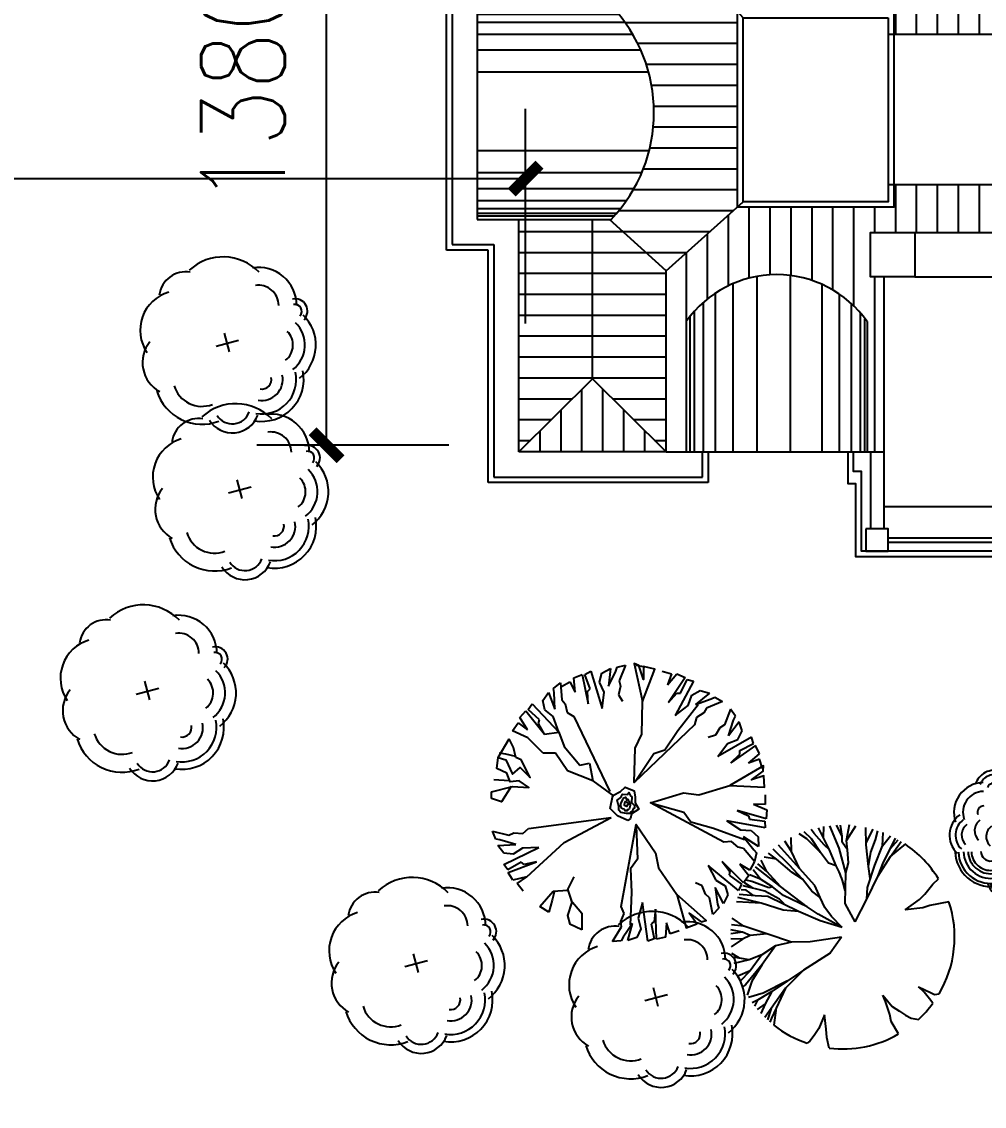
# Model space of a CAD drawing. Extents: x 225694 to 1397201, y -46174 to 794826.
# Drawn here: x 773330 to 790588, y 300431 to 319888 of the extents above; entities that cross this region are included whole.
import ezdxf

# ---------------------------------------------------------------- set-up
doc = ezdxf.new("R2010")
doc.units = 0
doc.header["$LTSCALE"] = 0.5
doc.header["$MEASUREMENT"] = 0
for name, color, linetype in [('08-树', 73, 'Continuous'), ('KJ', 8, 'Continuous'), ('PUB_DIM', 3, 'Continuous'), ('屋顶', 135, 'Continuous'), ('树', 124, 'Continuous')]:
    doc.layers.add(name, color=color, linetype=linetype)
doc.styles.add('DIM_FONT', font='SIMPLEX.shx', dxfattribs={"width": 0.8})
doc.dimstyles.new('DIMN500', dxfattribs={"dimscale": 5, "dimtxt": 300, "dimasz": 100, "dimexe": 250, "dimexo": 300, "dimgap": 150, "dimtad": 1, "dimdec": 0, "dimzin": 0, "dimdsep": 46, "dimtxsty": 'DIM_FONT', "dimcen": 0.09, "dimclrt": 7, "dimazin": 2, "dimtfac": 1, "dimtdec": 0, "dimtix": 1, "dimtmove": 2, "dimatfit": 3, "dimfxl": 1, "dimtolj": 1, "dimtzin": 0, "dimarcsym": 0})

# ---------------------------------------------------------------- blocks, each defined once
blk = doc.blocks.new('杜鹃球')
at = {"layer": '树', "color": 64, "linetype": 'Continuous'}
for centre, radius, start, end in [((287, 908), 884, 28.7671, 117.9187), ((-318, 1221), 474, 65.3025, 157.5634), ((-318, 1221), 369, 65.3025, 157.5634), ((287, 908), 723, 28.7671, 117.9187), ((-565, 702), 707, 91.3656, 199.1524), ((-318, 1221), 179, 65.3025, 157.5634), ((287, 908), 395, 28.7671, 117.9187), ((898, 765), 587, 345.1795, 83.8154), ((898, 765), 679, 345.1795, 83.8154), ((-565, 702), 496, 91.3656, 199.1524), ((-164, 847), 179, 65.3025, 157.5634), ((287, 908), 146, 28.7671, 117.9187), ((898, 765), 496, 345.1795, 83.8154), ((-565, 702), 156, 91.3656, 199.1524), ((40, 727), 179, 65.3025, 157.5634), ((898, 765), 213, 345.1795, 83.8154), ((-788, 168), 589, 126.0245, 226.27), ((-788, 168), 448, 126.0245, 226.27), ((-481, 271), 305, 126.0245, 226.27), ((117, 465), 146, 28.7671, 117.9187), ((506, 476), 213, 345.1795, 83.8154), ((1498, 499), 136, 301.8636, 87.2126), ((1498, 499), 221, 301.8636, 87.2126), ((-788, 168), 305, 126.0245, 226.27), ((-209, 134), 305, 126.0245, 226.27), ((15, 345), 156, 91.3656, 199.1524), ((809, 288), 279, 292.6104, 30.5076), ((980, 16), 519, 292.6104, 30.5076), ((980, 16), 618, 292.6104, 30.5076), ((980, 16), 671, 292.6104, 30.5076), ((980, 16), 747, 292.6104, 30.5076), ((156, 31), 107, 196.7004, 325.2047), ((255, 93), 53.7, 244.9776, 356.9744), ((332, 118), 127, 292.6104, 30.5076), ((980, 16), 127, 292.6104, 30.5076), ((980, 16), 279, 292.6104, 30.5076), ((980, 16), 350, 292.6104, 30.5076), ((-407, -208), 834, 181.8243, 276.2171), ((-407, -208), 760, 181.8243, 276.2171), ((-407, -208), 641, 181.8243, 276.2171), ((-407, -208), 533, 181.8243, 276.2171), ((-407, -208), 454, 181.8243, 276.2171), ((-407, -208), 234, 181.8243, 276.2171), ((408, -146), 329, 244.9776, 356.9744), ((139, -362), 276, 196.7004, 325.2047), ((613, -521), 746, 244.9776, 356.9744), ((613, -521), 708, 244.9776, 356.9744), ((613, -521), 658, 244.9776, 356.9744), ((613, -521), 602, 244.9776, 356.9744), ((613, -521), 466, 244.9776, 356.9744), ((613, -521), 329, 244.9776, 356.9744), ((-15, -839), 481, 196.7004, 325.2047), ((-15, -839), 423, 196.7004, 325.2047), ((-15, -839), 336, 196.7004, 325.2047), ((-15, -839), 276, 196.7004, 325.2047), ((-15, -839), 174, 196.7004, 325.2047), ((-15, -839), 107, 196.7004, 325.2047)]:
    blk.add_arc(centre, radius, start, end, dxfattribs=at)
blk = doc.blocks.new('山核桃树')
at = {"layer": '树', "color": 94}
for p, q in [((-216, 2038), (-407, 2504)), ((-151, 2288), (-269, 2516)), ((-151, 2288), (-186, 2519)), ((-63, 2199), (4, 2529)), ((-63, 2199), (134, 2503)), ((-889, 2230), (-1050, 2335)), ((-790, 2231), (-941, 2378)), ((-735, 2342), (-798, 2425)), ((-528, 2110), (-735, 2342)), ((-416, 2005), (-648, 2464)), ((-541, 2265), (-531, 2486)), ((-154, 2160), (-151, 2288)), ((350, 2109), (339, 2469)), ((349, 2147), (493, 2431)), ((546, 2210), (593, 2400)), ((691, 2083), (699, 2362)), ((691, 2083), (855, 2296)), ((-1043, 1615), (-1477, 2099)), ((-1207, 1965), (-1344, 2185)), ((-1207, 1965), (-1216, 2257)), ((-601, 1946), (-889, 2230)), ((-601, 1946), (-790, 2231)), ((-416, 2005), (-528, 2110)), ((-77, 1525), (-216, 2038)), ((-42, 2006), (-154, 2160)), ((-42, 2006), (-63, 2199)), ((398, 1656), (350, 2109)), ((443, 1951), (546, 2210)), ((530, 1684), (691, 2083)), ((857, 2028), (958, 2243)), ((857, 2028), (1013, 2213)), ((857, 1862), (1076, 2176)), ((857, 1862), (1175, 2127)), ((-1519, 1810), (-1777, 1850)), ((-1519, 1810), (-1684, 1937)), ((-1256, 1689), (-1589, 2016)), ((-1194, 1534), (-1519, 1810)), ((-1043, 1615), (-1207, 1965)), ((-436, 1725), (-601, 1946)), ((-276, 1670), (-416, 2005)), ((-23, 1734), (-42, 2006)), ((398, 1656), (443, 1951)), ((597, 1461), (857, 1862)), ((712, 1749), (857, 2028)), ((-1854, 1394), (-2008, 1586)), ((-1436, 1236), (-1960, 1647)), ((-1720, 1550), (-1906, 1713)), ((-1720, 1550), (-1836, 1790)), ((-976, 1393), (-1256, 1689)), ((-721, 1260), (-1043, 1615)), ((-276, 1670), (-436, 1725)), ((-77, 1525), (-23, 1734)), ((373, 1217), (530, 1684)), ((431, 1406), (398, 1656)), ((597, 1461), (712, 1749)), ((-2031, 1346), (-2153, 1368)), ((-1854, 1394), (-2082, 1481)), ((-1602, 1230), (-1854, 1394)), ((-1436, 1236), (-1720, 1550)), ((-976, 1393), (-1194, 1534)), ((-784, 1138), (-976, 1393)), ((-88, 882), (-77, 1525)), ((365, 978), (597, 1461)), ((1738, 1290), (1852, 1398)), ((-2150, 1163), (-2257, 1170)), ((-1760, 1138), (-2215, 1256)), ((-2011, 1203), (-2183, 1315)), ((-1997, 1048), (-2150, 1163)), ((-1678, 1214), (-2031, 1346)), ((-1459, 975), (-1760, 1138)), ((-1602, 1230), (-1678, 1214)), ((-1377, 1051), (-1602, 1230)), ((-882, 812), (-1436, 1236)), ((-608, 1008), (-784, 1138)), ((-608, 1008), (-721, 1260)), ((-88, 1158), (-131, 1316)), ((365, 978), (373, 1217)), ((1567, 1076), (1738, 1290)), ((-1837, 894), (-2356, 921)), ((-1837, 894), (-2325, 1009)), ((-1967, 1044), (-2301, 1070)), ((-1698, 1032), (-1967, 1044)), ((-1058, 715), (-1698, 1032)), ((-1360, 878), (-1459, 975)), ((-882, 812), (-1377, 1051)), ((-515, 801), (-608, 1008)), ((121, 502), (365, 978)), ((1162, 753), (1462, 965)), ((1462, 965), (1567, 1076)), ((2073, 918), (1676, 843)), ((-1381, 745), (-1837, 894)), ((-1058, 715), (-1381, 745)), ((-613, 524), (-1058, 715)), ((-653, 663), (-882, 812)), ((-376, 613), (-515, 801)), ((121, 502), (-88, 882)), ((1529, 792), (1162, 753)), ((1676, 843), (1529, 792)), ((-2197, 413), (-2441, 581)), ((-150, 385), (-653, 663)), ((-150, 385), (-613, 524)), ((-150, 385), (-376, 613)), ((-2230, 288), (-2474, 250)), ((-2230, 288), (-2470, 334)), ((-2197, 413), (-2460, 443)), ((-2066, 214), (-2230, 288)), ((-1719, 249), (-2197, 413)), ((-1719, 249), (-2066, 214)), ((-1209, 81), (-1719, 249)), ((-2228, 141), (-2474, 146)), ((-2228, 141), (-2466, -18)), ((-2066, 214), (-2228, 141)), ((-1538, 2), (-1823, -187)), ((-1538, 2), (-1820, -384)), ((-1209, 81), (-1538, 2)), ((-816, 86), (-1209, 81)), ((-166, 185), (-816, 86)), ((-166, 185), (-400, -151)), ((-2291, -257), (-2449, -155)), ((-1823, -187), (-2086, -293)), ((-1823, -187), (-2068, -516)), ((-400, -151), (-956, -506)), ((-2291, -257), (-2436, -236)), ((-2086, -293), (-2407, -369)), ((-2086, -293), (-2291, -257)), ((-1820, -384), (-2163, -812)), ((-1820, -384), (-2031, -735)), ((-2068, -516), (-2328, -628)), ((-2068, -516), (-2282, -741)), ((-956, -506), (-1620, -953)), ((-956, -506), (-1330, -881)), ((-2163, -812), (-2229, -856)), ((-2031, -735), (-2134, -1027)), ((-1294, -726), (-1801, -982)), ((-1330, -881), (-1634, -1301)), ((-1330, -881), (-1621, -1505)), ((1436, -855), (1699, -977)), ((1559, -967), (1436, -855)), ((-1801, -982), (-2105, -1074)), ((-1620, -953), (-1917, -1134)), ((-1620, -953), (-1753, -1208)), ((693, -1023), (893, -1266)), ((751, -1158), (693, -1023)), ((1667, -1102), (1559, -967)), ((1739, -1193), (1667, -1102)), ((1699, -977), (1775, -1010)), ((1775, -1010), (1867, -1001)), ((-1917, -1134), (-2029, -1184)), ((-1917, -1134), (-1976, -1255)), ((-1753, -1208), (-1920, -1323)), ((-1753, -1208), (-1843, -1410)), ((-1634, -1301), (-1760, -1494)), ((-1634, -1301), (-1710, -1541)), ((-1529, -1288), (-1575, -1655)), ((838, -1426), (751, -1158)), ((893, -1266), (1042, -1363)), ((-1621, -1505), (-1656, -1588)), ((-520, -1439), (-638, -1720)), ((-486, -1737), (-520, -1439)), ((870, -1577), (838, -1426)), ((1022, -1835), (870, -1577)), ((1042, -1363), (1168, -1445)), ((1168, -1445), (1289, -1508)), ((1289, -1508), (1435, -1533)), ((-638, -1720), (-734, -1869)), ((-469, -1911), (-486, -1737)), ((-827, -1987), (-878, -2027)), ((-734, -1869), (-827, -1987)), ((-422, -2130), (-469, -1911))]:
    blk.add_line(p, q, dxfattribs=at)
for centre, radius, start, end in [((-142, 186), 2333, 31.2875, 55.9276), ((-1686, 888), 1612, 15.4075, 29.0236), ((-142, 186), 2333, 329.4154, 18.2856), ((-142, 186), 2333, 312.5351, 323.7461), ((-142, 186), 2333, 232.1048, 251.6139), ((-142, 186), 2333, 263.0951, 299.9343)]:
    blk.add_arc(centre, radius, start, end, dxfattribs=at)
blk = doc.blocks.new('批杷')
at = {"layer": '08-树', "color": 124}
for p, q in [((-478, 2470), (-326, 2553)), ((-326, 2553), (-360, 2236)), ((-231, 2506), (-208, 2577)), ((-208, 2577), (-55, 2613)), ((-55, 2613), (-172, 2330)), ((296, 2576), (142, 2607)), ((-983, 2387), (-831, 2446)), ((-959, 2128), (-983, 2387)), ((-831, 2446), (-723, 1917)), ((-784, 2446), (-678, 2505)), ((-689, 2188), (-784, 2446)), ((-678, 2505), (-475, 1835)), ((-524, 2306), (-478, 2470)), ((-360, 2236), (-231, 2506)), ((601, 2507), (767, 2457)), ((767, 2457), (700, 2258)), ((700, 2258), (866, 2457)), ((1016, 2391), (717, 1941)), ((866, 2457), (1016, 2391)), ((933, 2108), (1049, 2357)), ((1049, 2357), (1166, 2324)), ((-1344, 2194), (-1224, 2295)), ((-1333, 2120), (-1344, 2194)), ((-1224, 2295), (-1200, 1990)), ((-1206, 2233), (-1054, 2316)), ((-1054, 2316), (-959, 2128)), ((-735, 2140), (-689, 2188)), ((-723, 1917), (-735, 2140)), ((-441, 2129), (-524, 2306)), ((-148, 2236), (-183, 2083)), ((-172, 2330), (-148, 2236)), ((1166, 2324), (833, 1708)), ((1132, 2074), (1282, 2158)), ((1282, 2158), (1448, 2108)), ((-1537, 1977), (-1438, 2120)), ((-1504, 1809), (-1537, 1977)), ((-1438, 2120), (-1325, 1821)), ((-1325, 1821), (-1333, 2120)), ((-1200, 1990), (-1137, 1917)), ((-475, 1835), (-441, 2129)), ((-183, 2083), (-111, 1966)), ((717, 1941), (866, 2108)), ((866, 2108), (933, 2108)), ((1066, 1891), (1132, 2074)), ((1448, 2108), (1199, 1908)), ((1199, 1908), (1481, 2008)), ((1681, 1958), (1398, 1841)), ((1481, 2008), (1548, 2041)), ((1548, 2041), (1681, 1958)), ((-1950, 1675), (-1841, 1796)), ((-1841, 1796), (-1506, 1373)), ((-1799, 1818), (-1731, 1918)), ((-1597, 1630), (-1799, 1818)), ((-1731, 1918), (-1248, 1412)), ((-1351, 1689), (-1504, 1809)), ((-1137, 1917), (-1099, 1765)), ((-1099, 1765), (-982, 1692)), ((833, 1708), (1066, 1891)), ((1348, 1758), (1215, 1675)), ((1398, 1841), (1348, 1758)), ((1828, 1826), (1718, 1541)), ((1914, 1695), (1828, 1826)), ((-2080, 1437), (-1981, 1580)), ((-1981, 1580), (-1812, 1455)), ((-1812, 1455), (-1950, 1675)), ((-1618, 1567), (-1597, 1630)), ((-1506, 1373), (-1618, 1567)), ((-1248, 1412), (-1351, 1689)), ((-982, 1692), (-335, 346)), ((1215, 1675), (1182, 1542)), ((1789, 1343), (1882, 1628)), ((1983, 1597), (1789, 1343)), ((1882, 1628), (1914, 1695)), ((2037, 1432), (1983, 1597)), ((-1806, 1311), (-2080, 1437)), ((-1506, 1373), (-1248, 1412)), ((-1248, 1412), (-1154, 1152)), ((1182, 1542), (102, 510)), ((1636, 1489), (1556, 1354)), ((1718, 1541), (1636, 1489)), ((1957, 1281), (2037, 1432)), ((-2340, 954), (-2143, 1291)), ((-1530, 1034), (-1806, 1311)), ((1556, 1354), (1424, 1318)), ((2206, 1320), (1599, 973)), ((1599, 973), (1776, 1210)), ((1776, 1210), (1957, 1281)), ((2276, 1172), (1834, 862)), ((1995, 1082), (2242, 1205)), ((2242, 1205), (2206, 1320)), ((2346, 1024), (2276, 1172)), ((-1312, 1034), (-1530, 1034)), ((-1095, 717), (-1312, 1034)), ((-1154, 1152), (-877, 816)), ((1834, 862), (1997, 1016)), ((1997, 1016), (1995, 1082)), ((2151, 853), (2346, 1024)), ((-877, 816), (-699, 855)), ((-699, 855), (-640, 538)), ((2349, 925), (2151, 853)), ((2403, 760), (2349, 925)), ((-640, 538), (-1095, 717)), ((-640, 538), (-264, 261)), ((-2459, 222), (-2459, 340)), ((2447, 288), (2450, 115)), ((1708, -563), (393, 145)), ((2464, -143), (1944, 3)), ((1944, 3), (2149, -88)), ((2450, 115), (2240, 117)), ((2240, 117), (2481, 20)), ((2481, 20), (2464, -143)), ((-1794, -320), (-313, -120)), ((-1154, -571), (-313, -120)), ((2447, -305), (1759, -180)), ((1759, -180), (2005, -344)), ((2149, -88), (2169, -151)), ((2169, -151), (2443, -185)), ((2443, -185), (2447, -305)), ((-2383, -509), (-2442, -364)), ((-2442, -364), (-2145, -435)), ((-1899, -408), (-1794, -320)), ((-131, -1714), (136, -244)), ((2005, -344), (2199, -351)), ((2199, -351), (2325, -467)), ((-2310, -521), (-2383, -509)), ((-2022, -607), (-2310, -521)), ((-2145, -435), (-2055, -397)), ((-2055, -397), (-1899, -408)), ((-1825, -1182), (-1154, -571)), ((1845, -553), (1708, -563)), ((1965, -654), (1845, -553)), ((2329, -641), (2062, -466)), ((2062, -466), (2244, -703)), ((2325, -467), (2329, -641)), ((-2342, -622), (-2022, -607)), ((-2236, -760), (-2342, -622)), ((-2240, -963), (-1609, -660)), ((-2067, -780), (-2236, -760)), ((-1905, -671), (-2067, -780)), ((-1609, -660), (-1905, -671)), ((2060, -676), (1965, -654)), ((2258, -908), (2060, -676)), ((2244, -703), (2296, -756)), ((2296, -756), (2258, -908)), ((-2166, -1058), (-2240, -963)), ((-1925, -924), (-2166, -1058)), ((-2158, -1104), (-1652, -917)), ((-1871, -963), (-1925, -924)), ((-1652, -917), (-1871, -963)), ((1680, -912), (1814, -1091)), ((2062, -1293), (1680, -912)), ((1994, -957), (2157, -1159)), ((2176, -1062), (1994, -957)), ((2258, -908), (2176, -1062)), ((-2076, -1246), (-2158, -1104)), ((1429, -980), (1563, -1244)), ((1968, -1427), (1429, -980)), ((1814, -1091), (1801, -1156)), ((1801, -1156), (2023, -1319)), ((2157, -1159), (2062, -1293)), ((-1825, -1182), (-2076, -1246)), ((-1996, -1305), (-1825, -1182)), ((-1891, -1443), (-1996, -1305)), ((1321, -1348), (1197, -1290)), ((1377, -1495), (1321, -1348)), ((1563, -1244), (1729, -1345)), ((1729, -1345), (1782, -1508)), ((2023, -1319), (1968, -1427)), ((1449, -1560), (1377, -1495)), ((1553, -1378), (1596, -1674)), ((1700, -1661), (1553, -1378)), ((1782, -1508), (1700, -1661)), ((-1431, -1818), (-1589, -1719)), ((-80, -1841), (-131, -1714)), ((249, -1643), (169, -1928)), ((342, -2337), (249, -1643)), ((1508, -1860), (1449, -1560)), ((1615, -1746), (1508, -1860)), ((1596, -1674), (1615, -1746)), ((-138, -1986), (-80, -1841)), ((169, -1928), (222, -2115)), ((480, -1763), (457, -1986)), ((502, -2303), (480, -1763)), ((-837, -2135), (-1055, -2036)), ((-290, -2343), (-130, -2083)), ((-130, -2083), (-138, -1986)), ((71, -2020), (-99, -2267)), ((-14, -2328), (71, -2020)), ((222, -2115), (150, -2270)), ((457, -1986), (403, -2025)), ((403, -2025), (456, -2295)), ((679, -2009), (662, -2269)), ((743, -2210), (679, -2009)), ((-133, -2333), (-290, -2343)), ((-99, -2267), (-133, -2333)), ((150, -2270), (-14, -2328)), ((456, -2295), (342, -2337)), ((662, -2269), (502, -2303)), ((907, -2153), (743, -2210))]:
    blk.add_line(p, q, dxfattribs=at)
for points in [[(252, 1958), (468, 2540), (268, 2590), (268, 2357), (185, 2607), (102, 2640), (252, 1958)], [(119, 527), (102, 510), (119, 1126), (235, 1375), (252, 1958)], [(119, 527), (451, 1026), (650, 1093), (883, 1442), (1249, 1908)], [(-2459, 340), (-2083, 439), (-1787, 420), (-1965, 538), (-2123, 519), (-2182, 677), (-2360, 756), (-2340, 954), (-2202, 915), (-2083, 657), (-1945, 776), (-1767, 598), (-1925, 915), (-2024, 954), (-2063, 1133), (-2143, 1291)], [(-2024, 974), (-2202, 1014), (-2321, 1034)], [(1816, 451), (2437, 425), (2423, 630), (2201, 558), (2413, 714), (2419, 804), (1816, 451)], [(-2103, 439), (-2281, 162), (-2459, 222)], [(-2143, 538), (-2419, 558)], [(414, 135), (393, 145), (984, 320), (1257, 286), (1816, 451)], [(414, 135), (992, -27), (1117, -196), (1521, -309), (2077, -513)], [(133, -267), (157, -867), (35, -1038), (52, -1457), (30, -2049)], [(133, -267), (136, -244), (485, -752), (537, -1022), (866, -1503)], [(-1352, -1442), (-1095, -1422), (-976, -1185)], [(-1589, -1719), (-1352, -1442)], [(-1332, -1462), (-1371, -1601), (-1431, -1818)], [(-1095, -1403), (-1015, -1640)], [(866, -1503), (1034, -2102), (1225, -2025), (1088, -1836), (1302, -1989), (1388, -1967), (866, -1503)], [(-1015, -1640), (-1095, -1878), (-1055, -2036)], [(-1035, -1601), (-837, -1838), (-837, -2135)]]:
    blk.add_lwpolyline(points, dxfattribs=at)
for points in [[(-14, -172), (-197, -89), (-330, 44), (-280, 277), (-147, 344), (-64, 427), (102, 360), (119, 244), (119, 144), (185, 27), (52, -56), (36, -139)], [(-35, -51), (-138, -31), (-178, 9), (-178, 88), (-187, 117), (-207, 191), (-138, 236), (-109, 300), (-20, 290), (5, 330), (34, 270), (59, 251), (54, 147), (103, 93), (103, 48), (79, 38), (64, -11), (39, -26), (24, -51)], [(-114, 33), (-138, 78), (-138, 132), (-104, 196), (-99, 226), (-54, 246), (-40, 201), (-15, 206), (-5, 191), (20, 157), (29, 127), (29, 97), (15, 48), (10, 33), (-5, 18), (-25, 18), (-25, -1), (-64, -1), (-69, 18), (-79, 28)], [(-74, 112), (-64, 167), (-40, 172), (-30, 152), (-10, 132), (-10, 107), (-30, 93), (-30, 78), (-49, 83), (-74, 93)]]:
    blk.add_lwpolyline(points, close=True, dxfattribs=at)
blk = doc.blocks.new('5w')
at = {"layer": 'KJ'}
h = blk.add_hatch(dxfattribs=at)
h.set_pattern_fill('LINE', color=256, scale=3000, angle=90, style=0)
h.paths.add_polyline_path([(921277, 305103), (921277, 307823), (919997, 307823), (918717, 307823), (918717, 305103, -0.419621), (913477, 305103), (913477, 307523), (909377, 307523), (913307, 303153), (916097, 303153), (916097, 302753), (919997, 302753), (923897, 302753), (923897, 303153), (926687, 303153), (930617, 307523), (926517, 307523), (926517, 305103, -0.419621)])
h.paths.add_polyline_path([(913285, 299653), (912017, 298514), (912017, 295263), (912377, 295263), (912377, 297603, -0.520128), (915617, 297603), (915617, 295263), (915917, 295263), (915917, 298403), (915677, 298403), (915677, 299203), (916477, 299203), (919997, 299203), (923517, 299203), (924317, 299203), (924317, 298403), (924077, 298403), (924077, 295263), (924377, 295263), (924377, 297603, -0.520128), (927617, 297603), (927617, 295263), (927977, 295263), (927977, 298514), (926708, 299653), (923897, 299653), (923897, 300053), (919997, 300053), (916097, 300053), (916097, 299653)])
h.paths.add_polyline_path([(910697, 296575), (909377, 295263), (912017, 295263)])
h.paths.add_polyline_path([(930617, 295263), (929297, 296575), (927977, 295263)])
h = blk.add_hatch(dxfattribs=at)
h.set_pattern_fill('LINE', color=256, scale=3000, angle=180, style=0)
h.paths.add_polyline_path([(911013, 299419), (912017, 298514), (913297, 299663), (913297, 303164), (909377, 307523), (909377, 303273), (911027, 303273, -0.403062)])
h.paths.add_polyline_path([(912017, 298514), (910998, 299433), (910697, 299433), (910697, 296575), (912017, 295263)])
h.paths.add_polyline_path([(910697, 299433), (909377, 299433), (909377, 295263), (910697, 296575)])
h = blk.add_hatch(dxfattribs=at)
h.set_pattern_fill('LINE', color=256, scale=3000, angle=180, style=0)
h.set_pattern_definition([(0, (1839993.46, 0), (0, -375), [])])
h.paths.add_polyline_path([(930617, 307523), (930617, 303273), (928967, 303273, 0.403062), (928980, 299419), (927977, 298514), (926697, 299663), (926697, 303164)])
h.paths.add_polyline_path([(927977, 298514), (928996, 299433), (929297, 299433), (929297, 296575), (927977, 295263)])
h.paths.add_polyline_path([(929297, 299433), (930617, 299433), (930617, 295263), (929297, 296575)])
for p, q in [((913550, 308123), (913550, 305027)), ((913683, 308123), (913683, 304899)), ((914130, 308123), (914130, 304695)), ((914509, 308123), (914509, 304447)), ((914991, 308123), (914991, 304222)), ((915794, 308123), (915794, 304030)), ((916599, 308123), (916599, 304030)), ((917402, 308123), (917402, 304222)), ((917884, 308123), (917884, 304447)), ((918264, 308123), (918264, 304695)), ((918511, 308123), (918511, 304899)), ((918644, 308123), (918644, 305027)), ((921350, 308123), (921350, 305027)), ((921483, 308123), (921483, 304899)), ((921730, 308123), (921730, 304695)), ((922109, 308123), (922109, 304447)), ((922591, 308123), (922591, 304222)), ((923394, 308123), (923394, 304030)), ((924199, 308123), (924199, 304030)), ((925002, 308123), (925002, 304222)), ((925484, 308123), (925484, 304447)), ((925864, 308123), (925864, 304695)), ((926311, 308123), (926311, 304899)), ((926444, 308123), (926444, 305027)), ((911066, 303245), (908627, 303245)), ((911094, 303201), (908627, 303201)), ((928900, 303201), (931367, 303201)), ((928928, 303245), (931367, 303245)), ((911170, 303112), (908627, 303112)), ((911279, 302969), (908627, 302969)), ((928715, 302969), (931367, 302969)), ((928824, 303112), (931367, 303112)), ((911417, 302755), (908627, 302755)), ((928576, 302755), (931367, 302755)), ((911562, 302470), (908627, 302470)), ((928431, 302470), (931367, 302470)), ((911701, 302076), (908627, 302076)), ((928292, 302076), (931367, 302076)), ((911710, 300664), (908627, 300664)), ((928283, 300664), (931367, 300664)), ((911577, 300270), (908627, 300270)), ((928417, 300270), (931367, 300270)), ((911436, 299985), (908627, 299985)), ((928557, 299985), (931367, 299985)), ((911302, 299771), (908627, 299771)), ((928691, 299771), (931367, 299771)), ((911197, 299628), (908627, 299628)), ((911123, 299539), (908627, 299539)), ((911084, 299495), (908627, 299495)), ((928797, 299628), (931367, 299628)), ((928871, 299539), (931367, 299539)), ((928910, 299495), (931367, 299495)), ((913649, 295263), (913649, 298415)), ((914245, 295263), (914245, 298430)), ((925749, 295263), (925749, 298430)), ((926344, 295263), (926344, 298415)), ((912899, 295263), (912899, 298113)), ((913216, 295263), (913216, 298285)), ((914815, 295263), (914815, 298268)), ((915125, 295263), (915125, 298092)), ((924868, 295263), (924868, 298092)), ((925178, 295263), (925178, 298268)), ((926777, 295263), (926777, 298285)), ((927095, 295263), (927095, 298113)), ((912686, 295263), (912686, 297949)), ((915338, 295263), (915338, 297921)), ((924655, 295263), (924655, 297921)), ((927308, 295263), (927308, 297949)), ((912526, 295263), (912526, 297790)), ((915498, 295263), (915498, 297756)), ((924495, 295263), (924495, 297756)), ((927468, 295263), (927468, 297790)), ((912444, 295263), (912444, 297693)), ((915580, 295263), (915580, 297654)), ((924413, 295263), (924413, 297654)), ((927550, 295263), (927550, 297693))]:
    blk.add_line(p, q, dxfattribs=at)
at = {"layer": '屋顶'}
for p, q in [((913217, 309283), (918977, 309283)), ((913217, 308073), (913217, 309283)), ((918877, 309183), (913317, 309183)), ((913317, 309183), (913317, 307973)), ((918877, 308273), (918877, 309183)), ((918977, 309283), (918977, 308373)), ((921017, 309283), (921017, 308373)), ((926777, 309283), (921017, 309283)), ((921117, 308273), (921117, 309183)), ((921117, 309183), (926677, 309183)), ((926677, 309183), (926677, 307973)), ((926777, 308073), (926777, 309283)), ((918397, 309023), (913797, 309023)), ((921597, 309023), (926197, 309023)), ((918397, 308943), (913797, 308943)), ((921597, 308943), (926197, 308943)), ((913481, 307823), (913481, 308783)), ((913561, 308123), (913561, 308783)), ((918637, 308783), (918637, 308123)), ((918717, 308783), (918717, 307823)), ((921277, 308783), (921277, 307823)), ((921357, 308783), (921357, 308123)), ((926433, 308123), (926433, 308783)), ((926513, 307823), (926513, 308783)), ((910127, 308073), (910172, 308223)), ((910172, 308223), (911821, 308223)), ((911821, 308223), (911866, 308073)), ((919997, 308273), (918877, 308273)), ((918977, 308373), (919997, 308373)), ((921017, 308373), (919997, 308373)), ((919997, 308273), (921117, 308273)), ((928172, 308223), (928127, 308073)), ((929821, 308223), (928172, 308223)), ((929866, 308073), (929821, 308223)), ((908827, 308073), (910127, 308073)), ((908827, 304123), (908827, 308073)), ((910247, 308123), (910202, 307973)), ((911747, 308123), (910247, 308123)), ((911792, 307973), (911747, 308123)), ((911866, 308073), (913217, 308073)), ((928127, 308073), (926777, 308073)), ((928202, 307973), (928247, 308123)), ((928247, 308123), (929747, 308123)), ((929747, 308123), (929792, 307973)), ((931167, 308073), (929866, 308073)), ((931167, 304123), (931167, 308073)), ((908927, 307973), (908927, 304023)), ((910202, 307973), (908927, 307973)), ((910202, 307973), (908927, 307973)), ((913086, 307973), (911792, 307973)), ((913317, 307973), (911792, 307973)), ((918717, 307823), (919997, 307823)), ((921277, 307823), (919997, 307823)), ((926677, 307973), (928202, 307973)), ((926907, 307973), (928202, 307973)), ((929792, 307973), (931067, 307973)), ((929792, 307973), (931067, 307973)), ((931067, 307973), (931067, 304023)), ((909377, 307523), (909377, 303273)), ((913477, 307523), (909377, 307523)), ((909377, 307523), (913397, 303053)), ((926517, 307523), (930617, 307523)), ((930617, 307523), (926597, 303053)), ((930617, 307523), (930617, 303273)), ((908077, 304123), (908827, 304123)), ((908077, 298883), (908077, 304123)), ((931917, 304123), (931167, 304123)), ((931917, 298883), (931917, 304123)), ((908927, 304023), (908177, 304023)), ((908177, 304023), (908177, 298983)), ((931067, 304023), (931817, 304023)), ((931817, 304023), (931817, 298983)), ((909377, 303273), (908627, 303273)), ((908627, 303273), (908627, 299433)), ((909377, 303273), (911027, 303273)), ((909377, 303273), (911027, 303273)), ((930617, 303273), (928967, 303273)), ((930617, 303273), (928967, 303273)), ((930617, 303273), (931367, 303273)), ((931367, 303273), (931367, 299433)), ((919997, 302753), (915997, 302753)), ((919997, 302753), (923997, 302753)), ((919997, 300053), (915997, 300053)), ((919997, 300053), (915997, 300053)), ((919997, 300053), (923997, 300053)), ((919997, 300053), (923997, 300053)), ((912017, 298514), (913397, 299753)), ((927977, 298514), (926597, 299753)), ((908627, 299433), (909377, 299433)), ((909377, 295263), (909377, 299433)), ((909377, 299433), (911027, 299433)), ((910697, 296575), (910697, 299433)), ((912017, 298514), (910998, 299433)), ((927977, 298514), (928996, 299433)), ((930617, 299433), (928967, 299433)), ((929297, 296575), (929297, 299433)), ((931367, 299433), (930617, 299433)), ((930617, 295263), (930617, 299433)), ((916477, 299203), (919997, 299203)), ((923517, 299203), (919997, 299203)), ((908827, 298883), (908077, 298883)), ((908177, 298983), (908927, 298983)), ((908677, 298983), (908927, 298983)), ((908827, 294713), (908827, 298883)), ((908927, 298983), (908927, 294813)), ((908927, 298983), (908927, 294813)), ((931317, 298983), (931067, 298983)), ((931817, 298983), (931067, 298983)), ((931067, 298983), (931067, 294813)), ((931067, 298983), (931067, 294813)), ((931167, 298883), (931917, 298883)), ((931167, 294713), (931167, 298883)), ((912017, 295263), (912017, 298514)), ((927977, 295263), (927977, 298514)), ((915917, 298403), (915917, 293883)), ((916477, 298403), (919997, 298403)), ((923517, 298403), (919997, 298403)), ((924077, 298403), (924077, 293883)), ((912377, 297603), (912377, 295263)), ((915617, 297603), (915617, 295263)), ((924377, 297603), (924377, 295263)), ((927617, 297603), (927617, 295263)), ((909377, 295263), (910697, 296575)), ((912017, 295263), (910697, 296575)), ((927977, 295263), (929297, 296575)), ((930617, 295263), (929297, 296575)), ((912017, 295263), (909377, 295263)), ((912017, 295263), (915517, 295263)), ((912667, 294813), (912667, 295263)), ((912667, 294813), (912667, 295263)), ((912767, 295263), (912767, 294713)), ((915217, 295263), (915917, 295263)), ((915677, 295263), (915677, 293883)), ((924777, 295263), (924077, 295263)), ((924317, 295263), (924317, 293883)), ((927977, 295263), (924477, 295263)), ((927227, 295263), (927227, 294713)), ((927327, 294813), (927327, 295263)), ((927327, 294813), (927327, 295263)), ((927977, 295263), (930617, 295263)), ((908927, 294813), (912667, 294813)), ((931067, 294813), (927327, 294813)), ((912767, 294713), (908827, 294713)), ((927227, 294713), (931167, 294713)), ((915917, 294283), (919997, 294283)), ((924077, 294283), (919997, 294283)), ((915997, 293723), (919997, 293723)), ((915997, 293643), (919997, 293643)), ((923997, 293723), (919997, 293723)), ((923997, 293643), (919997, 293643))]:
    blk.add_line(p, q, dxfattribs=at)
for points in [[(913397, 309183), (913397, 308783), (913797, 308783), (913797, 309183)], [(918397, 309183), (918397, 308783), (918797, 308783), (918797, 309183)], [(921597, 309183), (921597, 308783), (921197, 308783), (921197, 309183)], [(926597, 309183), (926597, 308783), (926197, 308783), (926197, 309183)], [(916097, 303153), (916097, 299653), (913297, 299653), (913297, 303153)], [(923897, 303153), (923897, 299653), (926697, 299653), (926697, 303153)], [(915997, 303053), (915997, 299753), (913397, 299753), (913397, 303053)], [(923997, 303053), (923997, 299753), (926597, 299753), (926597, 303053)], [(916477, 299203), (916477, 298403), (915677, 298403), (915677, 299203)], [(923517, 299203), (923517, 298403), (924317, 298403), (924317, 299203)], [(915597, 293883), (915597, 293483), (915997, 293483), (915997, 293883)], [(924397, 293883), (924397, 293483), (923997, 293483), (923997, 293883)]]:
    blk.add_lwpolyline(points, close=True, dxfattribs=at)
for points in [[(913477, 305103), (913477, 308123), (918717, 308123), (918717, 305103)], [(926517, 305103), (926517, 308123), (921277, 308123), (921277, 305103)], [(919997, 293383), (915417, 293383), (915417, 294693), (915277, 294693), (915277, 295263)], [(919997, 293483), (915517, 293483), (915517, 294913), (915377, 294913), (915377, 295263)], [(919997, 293383), (924577, 293383), (924577, 294693), (924717, 294693), (924717, 295263)], [(919997, 293483), (924477, 293483), (924477, 294913), (924617, 294913), (924617, 295263)]]:
    blk.add_lwpolyline(points, dxfattribs=at)
for centre, radius, start, end in [((916097, 307676), 3672, 224.4721, 315.5279), ((923897, 307676), 3672, 224.4721, 315.5279), ((909018, 301353), 2779, 316.2943, 43.7057), ((930975, 301353), 2779, 136.2943, 223.7057), ((913997, 296467), 1979, 35.0396, 144.9604), ((925997, 296467), 1979, 35.0396, 144.9604)]:
    blk.add_arc(centre, radius, start, end, dxfattribs=at)
blk = doc.blocks.new('桂花')
at = {"layer": '08-树', "linetype": 'ByBlock'}
for p, q in [((-149, -187), (-149, 195)), ((0, 0), (-316, 0))]:
    blk.add_line(p, q, dxfattribs=at)
for centre, radius, start, end in [((-612, 656), 626, 75.2533, 173.8893), ((-367, 1210), 204, 31.9374, 177.2865), ((-367, 1210), 110, 31.9374, 177.2865), ((79, 732), 688, 22.6842, 120.5814), ((79, 732), 509, 22.6842, 120.5814), ((574, 395), 687, 335.0514, 87.0482), ((-612, 656), 332, 75.2533, 173.8893), ((79, 732), 314, 22.6842, 120.5814), ((574, 395), 565, 335.0514, 87.0482), ((-743, 93), 815, 118.8409, 207.9925), ((574, 395), 344, 335.0514, 87.0482), ((574, 395), 158, 335.0514, 87.0482), ((868, -183), 443, 286.7742, 55.2785), ((868, -183), 294, 286.7742, 55.2785), ((-1031, -465), 437, 155.3763, 247.6372), ((287, -545), 475, 271.8981, 6.291), ((287, -545), 769, 271.8981, 6.291), ((-552, -692), 652, 181.4394, 289.2262), ((-59, -897), 543, 216.0983, 316.3439)]:
    blk.add_arc(centre, radius, start, end, dxfattribs=at)
blk = doc.blocks.new('GUIHUA')
at = {"layer": '树', "linetype": 'ByBlock', "xscale": 1.0944, "yscale": 1.0944, "zscale": 1.0944}
blk.add_blockref('桂花', (169, -8), dxfattribs=at)
blk = doc.blocks.new('_ArchTick')
at = {"color": 0, "linetype": 'ByBlock'}
blk.add_lwpolyline([(-0.5, -0.5, 0.4, 0.4, 0), (0.5, 0.5, 0.4, 0.4, 0)], format="xyseb", dxfattribs=at)
blk = doc.blocks.new('*U54')
at = {"color": 0, "lineweight": -2}
for p, q in [((780989, 326089), (777545, 326089)), ((778795, 312289), (778795, 326089)), ((778795, 312289), (778795, 326089)), ((780989, 312289), (777545, 312289))]:
    blk.add_line(p, q, dxfattribs=at)
at = {"layer": 'DEFPOINTS', "color": 0}
for p in [(782489, 326089), (782489, 312289)]:
    blk.add_point(p, dxfattribs=at)
at = {"color": 0, "lineweight": -2, "xscale": 500, "yscale": 500, "zscale": 500}
for p, rotation in [((778795, 326089), 90), ((778795, 312289), 270)]:
    blk.add_blockref('_ArchTick', p, dxfattribs=dict(at, rotation=rotation))
at = {"color": 7, "insert": (777295, 319189), "char_height": 1500, "width": 0.000000001, "attachment_point": 5, "rotation": 90, "style": 'DIM_FONT'}
blk.add_mtext('\\A1;13800', dxfattribs=at)
blk = doc.blocks.new('*U59')
at = {"color": 0, "lineweight": -2}
for p, q in [((752365, 314474), (752365, 318324)), ((782364, 314474), (782364, 318324)), ((752365, 317074), (782364, 317074)), ((752365, 317074), (782364, 317074))]:
    blk.add_line(p, q, dxfattribs=at)
at = {"layer": 'DEFPOINTS', "color": 0}
for p in [(752365, 312974), (782364, 312974)]:
    blk.add_point(p, dxfattribs=at)
at = {"color": 0, "lineweight": -2, "xscale": 500, "yscale": 500, "zscale": 500, "rotation": 180}
blk.add_blockref('_ArchTick', (752365, 317074), dxfattribs=at)
at = {"color": 0, "lineweight": -2, "xscale": 500, "yscale": 500, "zscale": 500}
blk.add_blockref('_ArchTick', (782364, 317074), dxfattribs=at)
at = {"color": 7, "insert": (765688, 318574), "char_height": 1500, "width": 0.000000001, "attachment_point": 5, "style": 'DIM_FONT'}
blk.add_mtext('\\A1;30000', dxfattribs=at)

msp = doc.modelspace()

# ---------------------------------------------------------------- block references
at = {"layer": '08-树', "color": 7}
msp.add_blockref('批杷', (784210.9, 305731.8), dxfattribs=at)
at = {"layer": 'KJ', "color": 7}
msp.add_blockref('5w', (-127131.6, 16905.7), dxfattribs=at)
at = {"layer": '树', "color": 7, "rotation": 284.9686464037668}
for p in [(777018.3, 314129.9), (777244.2, 311497.6), (775588.1, 307887.5), (780405.6, 302998.9), (784707.7, 302389.2)]:
    msp.add_blockref('GUIHUA', p, dxfattribs=at)
at = {"layer": '树', "color": 7, "xscale": 0.7620480000041425, "yscale": 0.7620480000041425, "zscale": 0.7620480000000001}
msp.add_blockref('杜鹃球', (791013.2, 305167.3), dxfattribs=at)
at = {"layer": '树', "color": 7, "linetype": 'ByBlock', "xscale": 0.8606249999720604, "yscale": 0.8606249999720604, "zscale": 0.8606250000000001}
msp.add_blockref('山核桃树', (788170.5, 303307.8), dxfattribs=at)

# ---------------------------------------------------------------- dimensions: what is measured, and where the dimension line sits
at = {"layer": 'PUB_DIM', "color": 7}
dim = msp.add_aligned_dim(p1=(782488.8, 312288.9), p2=(782488.8, 326088.9), distance=3693.9, dimstyle='DIMN500', dxfattribs=at)
dim.commit()
dim.dimension.update_dxf_attribs({"geometry": '*U54', "text_midpoint": (777294.9, 319188.9)})
dim = msp.add_linear_dim(base=(782364.3, 317073.5), p1=(752364.6, 312973.6), p2=(782364.3, 312973.6), angle=0, dimstyle='DIMN500', dxfattribs=at)
dim.commit()
dim.dimension.update_dxf_attribs({"geometry": '*U59', "text_midpoint": (765688.4, 315842.2), "dimtype": 161})

doc.saveas('drawing.dxf')
